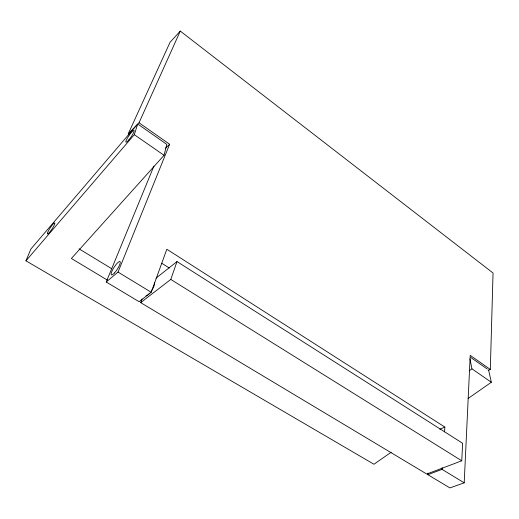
<?xml version="1.0" encoding="UTF-8"?>
<svg xmlns="http://www.w3.org/2000/svg" width="519" height="519" viewBox="0 0 519 519"><rect width="100%" height="100%" fill="white"/><g stroke="black" fill="none" stroke-linecap="round" stroke-linejoin="round"><path stroke-width="0.78" d="M488.165 370.436L490.319 369.457L493.05 273.013L180.281 31.088L170.057 42.273L128.219 133.883L129.542 134.791M427.98 473.088L427.857 474.703L449.908 487.912L464.2 482.832L470.22 355.346L490.319 369.457M142.031 298.996L140.681 302.642L426.735 474.029L461.754 460.801L462.637 443.291L176.998 261.576L156.05 278.106M464.2 482.832L442.058 469.351L442.162 467.755M444.543 431.873L444.861 427.085L166.833 249.256L151.211 292.275L139.073 301.682L106.233 282.005L153.929 166.074M107.465 280.156L71.395 258.488L164.036 155.298L166.826 144.392L138.372 124.443M25.95 260.823L134.304 134.674L137.71 123.983L30.881 249.023L25.95 260.823L373.952 464.258L391.196 452.218M140.681 302.642L170.783 279.417L176.998 261.576M106.233 282.005L118.034 272.073L169.629 144.256L139.034 122.769L180.281 31.088M128.219 133.883L139.034 122.769M165.548 148.162L169.629 144.256M469.312 370.722L471.946 368.834L469.942 358.863M468.112 398.482L491.324 382.269L488.593 369.956M439.794 429.2L444.861 427.085M427.857 474.703L442.058 469.351M118.034 272.073L151.211 292.275M79.005 248.815L111.52 268.595M170.783 279.417L461.754 460.801M161.798 263.282L169.337 268.025M134.304 134.674L164.036 155.298M471.946 368.834L491.324 382.269M470.798 357.481L487.276 369.035M154.318 282.751A7.772 2.173 -57.4 0 1 151.301 291.055M149.712 293.138A7.772 2.173 -57.4 0 1 146.073 295.791M128.842 139.896A7.117 1.252 -55.4 0 0 134.032 130.49A7.117 1.252 -55.4 0 0 127.071 138.644A7.117 1.252 -55.4 0 0 128.842 139.896M49.577 232.272A6.643 1.064 -56.5 0 0 54.845 223.008A6.643 1.064 -56.5 0 0 48.877 230.001A6.643 1.064 -56.5 0 0 49.577 232.272M114.44 272.994A7.928 1.888 -57.1 0 0 120.155 261.725A7.928 1.888 -57.1 0 0 112.513 269.984A7.928 1.888 -57.1 0 0 114.44 272.994"/></g></svg>
